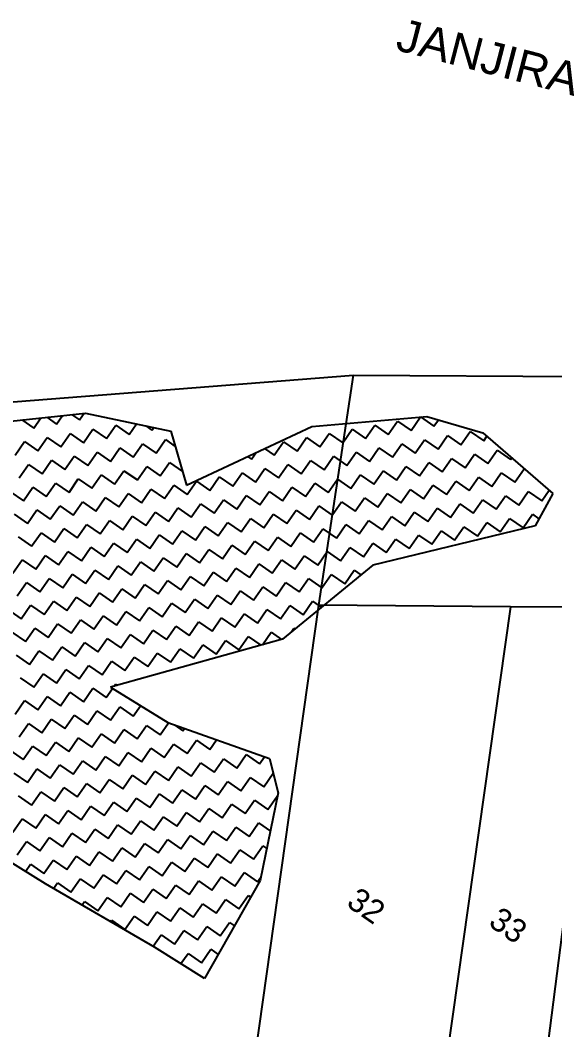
# Model space of a CAD drawing. Header units: metres. Extents: x 282167 to 284586, y 2020907 to 2023042.
# Drawn here: x 282497.5 to 282701.8, y 2022656 to 2023042 of the extents above; entities that cross this region are included whole.
import ezdxf
from ezdxf.enums import TextEntityAlignment as Align

# ---------------------------------------------------------------- set-up
doc = ezdxf.new("R2010")
doc.units = ezdxf.units.M
doc.header["$MEASUREMENT"] = 0
for name, color, linetype in [('POLY_HATCH', 12, 'Continuous'), ('POLY_PARCEL', 6, 'Continuous'), ('TEXT_MAPOUT', 7, 'Continuous'), ('TEXT_PARCEL', 7, 'Continuous'), ('V_BOUND_LINE', 7, 'Continuous')]:
    doc.layers.add(name, color=color, linetype=linetype)
doc.styles.get("Standard").update_dxf_attribs({"font": 'arial.ttf'})
doc.styles.add('TEXT_MAP', font='', dxfattribs={"height": 2.5})
doc.styles.get('TEXT_MAP').set_extended_font_data('Kruti Dev 050')

msp = doc.modelspace()

# ---------------------------------------------------------------- linework, layer by layer
at = {"layer": 'POLY_HATCH'}
for p, q in [((282490.42, 2022888.31), (282522.46, 2022891.81)), ((282522.46, 2022891.81), (282555.04, 2022884.82)), ((282608.9, 2022886.69), (282652.85, 2022890.51)), ((282652.85, 2022890.51), (282674.24, 2022884.25)), ((282555.04, 2022884.82), (282561.07, 2022864.28)), ((282561.07, 2022864.28), (282608.9, 2022886.69)), ((282674.24, 2022884.25), (282701.02, 2022861.02)), ((282701.02, 2022861.02), (282694.27, 2022848.72)), ((282694.27, 2022848.72), (282632.23, 2022833.68)), ((282632.23, 2022833.68), (282597.79, 2022805.35)), ((282597.79, 2022805.35), (282532.08, 2022787.01)), ((282532.08, 2022787.01), (282553.87, 2022773.46)), ((282553.87, 2022773.46), (282592.72, 2022759.79)), ((282592.72, 2022759.79), (282596.05, 2022746.58)), ((282596.05, 2022746.58), (282589.24, 2022713.13)), ((282507.18, 2022711.84), (282476.07, 2022731.06)), ((282548.87, 2022687.63), (282507.18, 2022711.84)), ((282589.24, 2022713.13), (282567.96, 2022675.68)), ((282567.96, 2022675.68), (282548.87, 2022687.63))]:
    msp.add_line(p, q, dxfattribs=at)
at = {"layer": 'POLY_HATCH', "linetype": 'Continuous'}
for p, q in [((282517.18, 2022891.23), (282520.14, 2022889.18)), ((282520.14, 2022889.18), (282521.92, 2022891.75)), ((282498.19, 2022889.16), (282502.71, 2022886.02)), ((282502.71, 2022886.02), (282505.43, 2022889.95)), ((282507.68, 2022890.19), (282511.42, 2022887.6)), ((282511.42, 2022887.6), (282513.67, 2022890.85)), ((282530.43, 2022882.05), (282534, 2022887.2)), ((282534, 2022887.2), (282539.14, 2022883.63)), ((282539.14, 2022883.63), (282541.92, 2022887.63)), ((282629.44, 2022882.01), (282633.01, 2022887.16)), ((282633.01, 2022887.16), (282638.15, 2022883.59)), ((282638.15, 2022883.59), (282641.72, 2022888.74)), ((282641.72, 2022888.74), (282646.87, 2022885.17)), ((282646.87, 2022885.17), (282650.41, 2022890.29)), ((282650.47, 2022890.3), (282655.58, 2022886.76)), ((282655.58, 2022886.76), (282657.28, 2022889.21)), ((282513, 2022878.89), (282516.57, 2022884.04)), ((282516.57, 2022884.04), (282521.72, 2022880.47)), ((282521.72, 2022880.47), (282525.28, 2022885.62)), ((282525.28, 2022885.62), (282530.43, 2022882.05)), ((282545.46, 2022886.87), (282547.86, 2022885.21)), ((282547.86, 2022885.21), (282548.55, 2022886.21)), ((282612.01, 2022878.85), (282615.58, 2022884)), ((282615.58, 2022884), (282620.73, 2022880.43)), ((282620.73, 2022880.43), (282624.29, 2022885.58)), ((282624.29, 2022885.58), (282629.44, 2022882.01)), ((282665.87, 2022879.62), (282669.44, 2022884.77)), ((282669.44, 2022884.77), (282674.59, 2022881.2)), ((282495.58, 2022875.73), (282499.14, 2022880.88)), ((282499.14, 2022880.88), (282504.29, 2022877.31)), ((282504.29, 2022877.31), (282507.86, 2022882.46)), ((282507.86, 2022882.46), (282513, 2022878.89)), ((282540.73, 2022874.92), (282544.29, 2022880.07)), ((282544.29, 2022880.07), (282549.44, 2022876.5)), ((282549.44, 2022876.5), (282553.01, 2022881.65)), ((282553.01, 2022881.65), (282556.72, 2022879.07)), ((282594.59, 2022875.69), (282598.15, 2022880.84)), ((282598.15, 2022880.84), (282603.3, 2022877.27)), ((282603.3, 2022877.27), (282606.87, 2022882.42)), ((282606.87, 2022882.42), (282612.01, 2022878.85)), ((282639.73, 2022874.88), (282643.3, 2022880.03)), ((282643.3, 2022880.03), (282648.45, 2022876.46)), ((282648.45, 2022876.46), (282652.01, 2022881.61)), ((282652.01, 2022881.61), (282657.16, 2022878.04)), ((282657.16, 2022878.04), (282660.73, 2022883.19)), ((282660.73, 2022883.19), (282665.87, 2022879.62)), ((282674.59, 2022881.2), (282675.78, 2022882.92)), ((282523.3, 2022871.76), (282526.87, 2022876.9)), ((282526.87, 2022876.9), (282532.01, 2022873.34)), ((282532.01, 2022873.34), (282535.58, 2022878.49)), ((282535.58, 2022878.49), (282540.73, 2022874.92)), ((282585.87, 2022874.11), (282587.71, 2022876.76)), ((282590.89, 2022878.25), (282594.59, 2022875.69)), ((282622.31, 2022871.72), (282625.87, 2022876.87)), ((282625.87, 2022876.87), (282631.02, 2022873.3)), ((282631.02, 2022873.3), (282634.59, 2022878.45)), ((282634.59, 2022878.45), (282639.73, 2022874.88)), ((282667.46, 2022870.91), (282671.02, 2022876.06)), ((282671.02, 2022876.06), (282676.17, 2022872.49)), ((282676.17, 2022872.49), (282679.73, 2022877.64)), ((282679.73, 2022877.64), (282684.88, 2022874.07)), ((282497.16, 2022867.01), (282500.73, 2022872.16)), ((282500.73, 2022872.16), (282505.87, 2022868.6)), ((282505.87, 2022868.6), (282509.44, 2022873.74)), ((282509.44, 2022873.74), (282514.59, 2022870.18)), ((282514.59, 2022870.18), (282518.15, 2022875.32)), ((282518.15, 2022875.32), (282523.3, 2022871.76)), ((282551.02, 2022867.79), (282554.59, 2022872.93)), ((282554.59, 2022872.93), (282559.54, 2022869.5)), ((282584.33, 2022875.18), (282585.87, 2022874.11)), ((282596.17, 2022866.98), (282599.73, 2022872.12)), ((282599.73, 2022872.12), (282604.88, 2022868.56)), ((282604.88, 2022868.56), (282608.45, 2022873.7)), ((282608.45, 2022873.7), (282613.59, 2022870.14)), ((282613.59, 2022870.14), (282617.16, 2022875.29)), ((282617.16, 2022875.29), (282622.31, 2022871.72)), ((282650.03, 2022867.75), (282653.59, 2022872.89)), ((282653.59, 2022872.89), (282658.74, 2022869.33)), ((282658.74, 2022869.33), (282662.31, 2022874.48)), ((282662.31, 2022874.48), (282667.46, 2022870.91)), ((282684.88, 2022874.07), (282685.29, 2022874.67)), ((282524.88, 2022863.04), (282528.45, 2022868.19)), ((282528.45, 2022868.19), (282533.59, 2022864.62)), ((282533.59, 2022864.62), (282537.16, 2022869.77)), ((282537.16, 2022869.77), (282542.31, 2022866.21)), ((282542.31, 2022866.21), (282545.87, 2022871.35)), ((282545.87, 2022871.35), (282551.02, 2022867.79)), ((282578.74, 2022863.82), (282582.31, 2022868.96)), ((282582.31, 2022868.96), (282587.45, 2022865.4)), ((282587.45, 2022865.4), (282591.02, 2022870.54)), ((282591.02, 2022870.54), (282596.17, 2022866.98)), ((282623.89, 2022863.01), (282627.45, 2022868.15)), ((282627.45, 2022868.15), (282632.6, 2022864.59)), ((282632.6, 2022864.59), (282636.17, 2022869.73)), ((282636.17, 2022869.73), (282641.31, 2022866.17)), ((282641.31, 2022866.17), (282644.88, 2022871.31)), ((282644.88, 2022871.31), (282650.03, 2022867.75)), ((282677.75, 2022863.78), (282681.32, 2022868.92)), ((282681.32, 2022868.92), (282686.46, 2022865.36)), ((282686.46, 2022865.36), (282690.03, 2022870.5)), ((282690.03, 2022870.5), (282690.35, 2022870.28)), ((282507.45, 2022859.88), (282511.02, 2022865.03)), ((282511.02, 2022865.03), (282516.17, 2022861.46)), ((282516.17, 2022861.46), (282519.73, 2022866.61)), ((282519.73, 2022866.61), (282524.88, 2022863.04)), ((282552.6, 2022859.07), (282556.17, 2022864.22)), ((282556.17, 2022864.22), (282561.31, 2022860.65)), ((282561.31, 2022860.65), (282564.88, 2022865.8)), ((282564.88, 2022865.8), (282570.03, 2022862.23)), ((282570.03, 2022862.23), (282573.59, 2022867.38)), ((282573.59, 2022867.38), (282578.74, 2022863.82)), ((282606.46, 2022859.84), (282610.03, 2022864.99)), ((282610.03, 2022864.99), (282615.17, 2022861.42)), ((282615.17, 2022861.42), (282618.74, 2022866.57)), ((282618.74, 2022866.57), (282623.89, 2022863.01)), ((282651.61, 2022859.03), (282655.18, 2022864.18)), ((282655.18, 2022864.18), (282660.32, 2022860.62)), ((282660.32, 2022860.62), (282663.89, 2022865.76)), ((282663.89, 2022865.76), (282669.04, 2022862.2)), ((282669.04, 2022862.2), (282672.6, 2022867.34)), ((282672.6, 2022867.34), (282677.75, 2022863.78)), ((282493.59, 2022861.87), (282498.74, 2022858.3)), ((282498.74, 2022858.3), (282502.31, 2022863.45)), ((282502.31, 2022863.45), (282507.45, 2022859.88)), ((282535.17, 2022855.91), (282538.74, 2022861.06)), ((282538.74, 2022861.06), (282543.89, 2022857.49)), ((282543.89, 2022857.49), (282547.45, 2022862.64)), ((282547.45, 2022862.64), (282552.6, 2022859.07)), ((282580.32, 2022855.1), (282583.89, 2022860.25)), ((282583.89, 2022860.25), (282589.03, 2022856.68)), ((282589.03, 2022856.68), (282592.6, 2022861.83)), ((282592.6, 2022861.83), (282597.75, 2022858.26)), ((282597.75, 2022858.26), (282601.31, 2022863.41)), ((282601.31, 2022863.41), (282606.46, 2022859.84)), ((282634.18, 2022855.87), (282637.75, 2022861.02)), ((282637.75, 2022861.02), (282642.9, 2022857.45)), ((282642.9, 2022857.45), (282646.46, 2022862.6)), ((282646.46, 2022862.6), (282651.61, 2022859.03)), ((282679.33, 2022855.06), (282682.9, 2022860.21)), ((282682.9, 2022860.21), (282688.04, 2022856.64)), ((282688.04, 2022856.64), (282691.61, 2022861.79)), ((282691.61, 2022861.79), (282696.76, 2022858.22)), ((282696.76, 2022858.22), (282699.57, 2022862.28)), ((282509.03, 2022851.17), (282512.6, 2022856.32)), ((282512.6, 2022856.32), (282517.75, 2022852.75)), ((282517.75, 2022852.75), (282521.31, 2022857.9)), ((282521.31, 2022857.9), (282526.46, 2022854.33)), ((282526.46, 2022854.33), (282530.03, 2022859.48)), ((282530.03, 2022859.48), (282535.17, 2022855.91)), ((282562.89, 2022851.94), (282566.46, 2022857.09)), ((282566.46, 2022857.09), (282571.61, 2022853.52)), ((282571.61, 2022853.52), (282575.17, 2022858.67)), ((282575.17, 2022858.67), (282580.32, 2022855.1)), ((282608.04, 2022851.13), (282611.61, 2022856.28)), ((282611.61, 2022856.28), (282616.76, 2022852.71)), ((282616.76, 2022852.71), (282620.32, 2022857.86)), ((282620.32, 2022857.86), (282625.47, 2022854.29)), ((282625.47, 2022854.29), (282629.04, 2022859.44)), ((282629.04, 2022859.44), (282634.18, 2022855.87)), ((282661.9, 2022851.9), (282665.47, 2022857.05)), ((282665.47, 2022857.05), (282670.62, 2022853.48)), ((282670.62, 2022853.48), (282674.18, 2022858.63)), ((282674.18, 2022858.63), (282679.33, 2022855.06)), ((282495.17, 2022853.15), (282500.32, 2022849.59)), ((282500.32, 2022849.59), (282503.89, 2022854.74)), ((282503.89, 2022854.74), (282509.03, 2022851.17)), ((282545.47, 2022848.78), (282549.03, 2022853.93)), ((282549.03, 2022853.93), (282554.18, 2022850.36)), ((282554.18, 2022850.36), (282557.75, 2022855.51)), ((282557.75, 2022855.51), (282562.89, 2022851.94)), ((282590.62, 2022847.97), (282594.18, 2022853.12)), ((282594.18, 2022853.12), (282599.33, 2022849.55)), ((282599.33, 2022849.55), (282602.9, 2022854.7)), ((282602.9, 2022854.7), (282608.04, 2022851.13)), ((282644.48, 2022848.74), (282648.04, 2022853.89)), ((282648.04, 2022853.89), (282653.19, 2022850.32)), ((282653.19, 2022850.32), (282656.76, 2022855.47)), ((282656.76, 2022855.47), (282661.9, 2022851.9)), ((282689.62, 2022847.93), (282693.19, 2022853.08)), ((282693.19, 2022853.08), (282695.71, 2022851.33)), ((282519.33, 2022844.04), (282522.89, 2022849.18)), ((282522.89, 2022849.18), (282528.04, 2022845.62)), ((282528.04, 2022845.62), (282531.61, 2022850.76)), ((282531.61, 2022850.76), (282536.75, 2022847.2)), ((282536.75, 2022847.2), (282540.32, 2022852.34)), ((282540.32, 2022852.34), (282545.47, 2022848.78)), ((282573.19, 2022844.81), (282576.76, 2022849.95)), ((282576.76, 2022849.95), (282581.9, 2022846.39)), ((282581.9, 2022846.39), (282585.47, 2022851.54)), ((282585.47, 2022851.54), (282590.62, 2022847.97)), ((282618.34, 2022844), (282621.9, 2022849.15)), ((282621.9, 2022849.15), (282627.05, 2022845.58)), ((282627.05, 2022845.58), (282630.62, 2022850.73)), ((282630.62, 2022850.73), (282635.76, 2022847.16)), ((282635.76, 2022847.16), (282639.33, 2022852.31)), ((282639.33, 2022852.31), (282644.48, 2022848.74)), ((282672.2, 2022844.77), (282675.76, 2022849.92)), ((282675.76, 2022849.92), (282680.91, 2022846.35)), ((282680.91, 2022846.35), (282684.48, 2022851.5)), ((282684.48, 2022851.5), (282689.62, 2022847.93)), ((282501.9, 2022840.87), (282505.47, 2022846.02)), ((282505.47, 2022846.02), (282510.61, 2022842.46)), ((282510.61, 2022842.46), (282514.18, 2022847.6)), ((282514.18, 2022847.6), (282519.33, 2022844.04)), ((282547.05, 2022840.07), (282550.62, 2022845.21)), ((282550.62, 2022845.21), (282555.76, 2022841.65)), ((282555.76, 2022841.65), (282559.33, 2022846.79)), ((282559.33, 2022846.79), (282564.48, 2022843.23)), ((282564.48, 2022843.23), (282568.04, 2022848.37)), ((282568.04, 2022848.37), (282573.19, 2022844.81)), ((282600.91, 2022840.84), (282604.48, 2022845.98)), ((282604.48, 2022845.98), (282609.62, 2022842.42)), ((282609.62, 2022842.42), (282613.19, 2022847.56)), ((282613.19, 2022847.56), (282618.34, 2022844)), ((282646.06, 2022840.03), (282649.62, 2022845.17)), ((282649.62, 2022845.17), (282654.77, 2022841.61)), ((282654.77, 2022841.61), (282658.34, 2022846.75)), ((282658.34, 2022846.75), (282663.48, 2022843.19)), ((282663.48, 2022843.19), (282667.05, 2022848.34)), ((282667.05, 2022848.34), (282672.2, 2022844.77)), ((282496.75, 2022844.44), (282501.9, 2022840.87)), ((282529.62, 2022836.9), (282533.19, 2022842.05)), ((282533.19, 2022842.05), (282538.34, 2022838.48)), ((282538.34, 2022838.48), (282541.9, 2022843.63)), ((282541.9, 2022843.63), (282547.05, 2022840.07)), ((282574.77, 2022836.09), (282578.34, 2022841.24)), ((282578.34, 2022841.24), (282583.48, 2022837.67)), ((282583.48, 2022837.67), (282587.05, 2022842.82)), ((282587.05, 2022842.82), (282592.2, 2022839.26)), ((282592.2, 2022839.26), (282595.76, 2022844.4)), ((282595.76, 2022844.4), (282600.91, 2022840.84)), ((282628.63, 2022836.87), (282632.2, 2022842.01)), ((282632.2, 2022842.01), (282637.34, 2022838.45)), ((282637.34, 2022838.45), (282640.91, 2022843.59)), ((282640.91, 2022843.59), (282646.06, 2022840.03)), ((282503.48, 2022832.16), (282507.05, 2022837.31)), ((282507.05, 2022837.31), (282512.2, 2022833.74)), ((282512.2, 2022833.74), (282515.76, 2022838.89)), ((282515.76, 2022838.89), (282520.91, 2022835.32)), ((282520.91, 2022835.32), (282524.47, 2022840.47)), ((282524.47, 2022840.47), (282529.62, 2022836.9)), ((282557.34, 2022832.93), (282560.91, 2022838.08)), ((282560.91, 2022838.08), (282566.06, 2022834.51)), ((282566.06, 2022834.51), (282569.62, 2022839.66)), ((282569.62, 2022839.66), (282574.77, 2022836.09)), ((282602.49, 2022832.12), (282606.06, 2022837.27)), ((282606.06, 2022837.27), (282611.2, 2022833.7)), ((282611.2, 2022833.7), (282614.77, 2022838.85)), ((282614.77, 2022838.85), (282619.92, 2022835.28)), ((282619.92, 2022835.28), (282623.48, 2022840.43)), ((282623.48, 2022840.43), (282628.63, 2022836.87)), ((282494.77, 2022830.58), (282498.33, 2022835.73)), ((282498.33, 2022835.73), (282503.48, 2022832.16)), ((282531.2, 2022828.19), (282534.77, 2022833.34)), ((282534.77, 2022833.34), (282539.92, 2022829.77)), ((282539.92, 2022829.77), (282543.48, 2022834.92)), ((282543.48, 2022834.92), (282548.63, 2022831.35)), ((282548.63, 2022831.35), (282552.2, 2022836.5)), ((282552.2, 2022836.5), (282557.34, 2022832.93)), ((282585.06, 2022828.96), (282588.63, 2022834.11)), ((282588.63, 2022834.11), (282593.78, 2022830.54)), ((282593.78, 2022830.54), (282597.34, 2022835.69)), ((282597.34, 2022835.69), (282602.49, 2022832.12)), ((282513.78, 2022825.03), (282517.34, 2022830.18)), ((282517.34, 2022830.18), (282522.49, 2022826.61)), ((282522.49, 2022826.61), (282526.06, 2022831.76)), ((282526.06, 2022831.76), (282531.2, 2022828.19)), ((282558.92, 2022824.22), (282562.49, 2022829.37)), ((282562.49, 2022829.37), (282567.64, 2022825.8)), ((282567.64, 2022825.8), (282571.2, 2022830.95)), ((282571.2, 2022830.95), (282576.35, 2022827.38)), ((282576.35, 2022827.38), (282579.92, 2022832.53)), ((282579.92, 2022832.53), (282585.06, 2022828.96)), ((282612.78, 2022824.99), (282616.35, 2022830.14)), ((282616.35, 2022830.14), (282621.5, 2022826.57)), ((282621.5, 2022826.57), (282625.06, 2022831.72)), ((282625.06, 2022831.72), (282627.66, 2022829.92)), ((282496.35, 2022821.87), (282499.92, 2022827.01)), ((282499.92, 2022827.01), (282505.06, 2022823.45)), ((282505.06, 2022823.45), (282508.63, 2022828.6)), ((282508.63, 2022828.6), (282513.78, 2022825.03)), ((282541.5, 2022821.06), (282545.06, 2022826.2)), ((282545.06, 2022826.2), (282550.21, 2022822.64)), ((282550.21, 2022822.64), (282553.78, 2022827.79)), ((282553.78, 2022827.79), (282558.92, 2022824.22)), ((282586.64, 2022820.25), (282590.21, 2022825.4)), ((282590.21, 2022825.4), (282595.36, 2022821.83)), ((282595.36, 2022821.83), (282598.92, 2022826.98)), ((282598.92, 2022826.98), (282604.07, 2022823.41)), ((282604.07, 2022823.41), (282607.64, 2022828.56)), ((282607.64, 2022828.56), (282612.78, 2022824.99)), ((282524.07, 2022817.9), (282527.64, 2022823.04)), ((282527.64, 2022823.04), (282532.78, 2022819.48)), ((282532.78, 2022819.48), (282536.35, 2022824.62)), ((282536.35, 2022824.62), (282541.5, 2022821.06)), ((282569.22, 2022817.09), (282572.78, 2022822.23)), ((282572.78, 2022822.23), (282577.93, 2022818.67)), ((282577.93, 2022818.67), (282581.5, 2022823.81)), ((282581.5, 2022823.81), (282586.64, 2022820.25)), ((282497.93, 2022813.15), (282501.5, 2022818.3)), ((282501.5, 2022818.3), (282506.64, 2022814.73)), ((282506.64, 2022814.73), (282510.21, 2022819.88)), ((282510.21, 2022819.88), (282515.36, 2022816.32)), ((282515.36, 2022816.32), (282518.92, 2022821.46)), ((282518.92, 2022821.46), (282524.07, 2022817.9)), ((282551.79, 2022813.93), (282555.36, 2022819.07)), ((282555.36, 2022819.07), (282560.5, 2022815.51)), ((282560.5, 2022815.51), (282564.07, 2022820.65)), ((282564.07, 2022820.65), (282569.22, 2022817.09)), ((282596.94, 2022813.12), (282600.5, 2022818.26)), ((282600.5, 2022818.26), (282605.65, 2022814.7)), ((282605.65, 2022814.7), (282609.22, 2022819.84)), ((282609.22, 2022819.84), (282612.58, 2022817.51)), ((282492.78, 2022816.72), (282497.93, 2022813.15)), ((282525.65, 2022809.18), (282529.22, 2022814.33)), ((282529.22, 2022814.33), (282534.36, 2022810.76)), ((282534.36, 2022810.76), (282537.93, 2022815.91)), ((282537.93, 2022815.91), (282543.08, 2022812.34)), ((282543.08, 2022812.34), (282546.64, 2022817.49)), ((282546.64, 2022817.49), (282551.79, 2022813.93)), ((282579.51, 2022809.95), (282583.08, 2022815.1)), ((282583.08, 2022815.1), (282588.23, 2022811.53)), ((282588.23, 2022811.53), (282591.79, 2022816.68)), ((282591.79, 2022816.68), (282596.94, 2022813.12)), ((282508.22, 2022806.02), (282511.79, 2022811.17)), ((282511.79, 2022811.17), (282516.94, 2022807.6)), ((282516.94, 2022807.6), (282520.5, 2022812.75)), ((282520.5, 2022812.75), (282525.65, 2022809.18)), ((282553.37, 2022805.21), (282556.94, 2022810.36)), ((282556.94, 2022810.36), (282562.09, 2022806.79)), ((282562.09, 2022806.79), (282565.65, 2022811.94)), ((282565.65, 2022811.94), (282570.8, 2022808.37)), ((282570.8, 2022808.37), (282574.36, 2022813.52)), ((282574.36, 2022813.52), (282579.51, 2022809.95)), ((282494.36, 2022808.01), (282499.51, 2022804.44)), ((282499.51, 2022804.44), (282503.08, 2022809.59)), ((282503.08, 2022809.59), (282508.22, 2022806.02)), ((282535.95, 2022802.05), (282539.51, 2022807.2)), ((282539.51, 2022807.2), (282544.66, 2022803.63)), ((282544.66, 2022803.63), (282548.22, 2022808.78)), ((282548.22, 2022808.78), (282553.37, 2022805.21)), ((282581.09, 2022801.24), (282584.66, 2022806.39)), ((282584.66, 2022806.39), (282589.5, 2022803.04)), ((282590.06, 2022803.19), (282593.37, 2022807.97)), ((282593.37, 2022807.97), (282597.33, 2022805.22)), ((282601.01, 2022808), (282602.09, 2022809.55)), ((282602.09, 2022809.55), (282602.53, 2022809.24)), ((282509.8, 2022797.31), (282513.37, 2022802.46)), ((282513.37, 2022802.46), (282518.52, 2022798.89)), ((282518.52, 2022798.89), (282522.08, 2022804.04)), ((282522.08, 2022804.04), (282527.23, 2022800.47)), ((282527.23, 2022800.47), (282530.8, 2022805.62)), ((282530.8, 2022805.62), (282535.95, 2022802.05)), ((282563.67, 2022798.08), (282567.23, 2022803.23)), ((282567.23, 2022803.23), (282572.38, 2022799.66)), ((282572.38, 2022799.66), (282575.95, 2022804.81)), ((282575.95, 2022804.81), (282581.09, 2022801.24)), ((282495.94, 2022799.29), (282501.09, 2022795.73)), ((282501.09, 2022795.73), (282504.66, 2022800.87)), ((282504.66, 2022800.87), (282509.8, 2022797.31)), ((282537.53, 2022793.34), (282541.09, 2022798.48)), ((282541.09, 2022798.48), (282546.24, 2022794.92)), ((282546.24, 2022794.92), (282549.81, 2022800.06)), ((282549.81, 2022800.06), (282554.95, 2022796.5)), ((282554.95, 2022796.5), (282558.52, 2022801.65)), ((282558.52, 2022801.65), (282563.67, 2022798.08)), ((282520.1, 2022790.18), (282523.67, 2022795.32)), ((282523.67, 2022795.32), (282528.81, 2022791.76)), ((282528.81, 2022791.76), (282532.38, 2022796.9)), ((282532.38, 2022796.9), (282537.53, 2022793.34)), ((282502.67, 2022787.01), (282506.24, 2022792.16)), ((282506.24, 2022792.16), (282511.39, 2022788.59)), ((282511.39, 2022788.59), (282514.95, 2022793.74)), ((282514.95, 2022793.74), (282520.1, 2022790.18)), ((282497.53, 2022790.58), (282502.67, 2022787.01)), ((282533.4, 2022787.38), (282533.96, 2022788.19)), ((282533.96, 2022788.19), (282534.64, 2022787.72)), ((282504.25, 2022778.3), (282507.82, 2022783.45)), ((282507.82, 2022783.45), (282512.97, 2022779.88)), ((282512.97, 2022779.88), (282516.53, 2022785.03)), ((282516.53, 2022785.03), (282521.68, 2022781.46)), ((282521.68, 2022781.46), (282525.25, 2022786.61)), ((282525.25, 2022786.61), (282530.39, 2022783.04)), ((282530.39, 2022783.04), (282532.82, 2022786.55)), ((282495.54, 2022776.72), (282499.11, 2022781.87)), ((282499.11, 2022781.87), (282504.25, 2022778.3)), ((282531.97, 2022774.33), (282535.54, 2022779.48)), ((282535.54, 2022779.48), (282540.69, 2022775.91)), ((282540.69, 2022775.91), (282543.47, 2022779.93)), ((282514.55, 2022771.17), (282518.11, 2022776.31)), ((282518.11, 2022776.31), (282523.26, 2022772.75)), ((282523.26, 2022772.75), (282526.83, 2022777.9)), ((282526.83, 2022777.9), (282531.97, 2022774.33)), ((282497.12, 2022768.01), (282500.69, 2022773.15)), ((282500.69, 2022773.15), (282505.83, 2022769.59)), ((282505.83, 2022769.59), (282509.4, 2022774.73)), ((282509.4, 2022774.73), (282514.55, 2022771.17)), ((282542.27, 2022767.2), (282545.83, 2022772.34)), ((282545.83, 2022772.34), (282550.98, 2022768.78)), ((282550.98, 2022768.78), (282554.16, 2022773.36)), ((282556.6, 2022772.51), (282559.69, 2022770.36)), ((282516.13, 2022762.45), (282519.69, 2022767.6)), ((282519.69, 2022767.6), (282524.84, 2022764.04)), ((282524.84, 2022764.04), (282528.41, 2022769.18)), ((282528.41, 2022769.18), (282533.55, 2022765.62)), ((282533.55, 2022765.62), (282537.12, 2022770.76)), ((282537.12, 2022770.76), (282542.27, 2022767.2)), ((282559.69, 2022770.36), (282560.28, 2022771.21)), ((282498.7, 2022759.29), (282502.27, 2022764.44)), ((282502.27, 2022764.44), (282507.41, 2022760.87)), ((282507.41, 2022760.87), (282510.98, 2022766.02)), ((282510.98, 2022766.02), (282516.13, 2022762.45)), ((282543.85, 2022758.48), (282547.42, 2022763.63)), ((282547.42, 2022763.63), (282552.56, 2022760.06)), ((282552.56, 2022760.06), (282556.13, 2022765.21)), ((282556.13, 2022765.21), (282561.28, 2022761.64)), ((282561.28, 2022761.64), (282564.84, 2022766.79)), ((282564.84, 2022766.79), (282569.99, 2022763.23)), ((282569.99, 2022763.23), (282572.53, 2022766.9)), ((282493.55, 2022762.86), (282498.7, 2022759.29)), ((282526.42, 2022755.32), (282529.99, 2022760.47)), ((282529.99, 2022760.47), (282535.14, 2022756.9)), ((282535.14, 2022756.9), (282538.7, 2022762.05)), ((282538.7, 2022762.05), (282543.85, 2022758.48)), ((282580.28, 2022756.09), (282583.85, 2022761.24)), ((282583.85, 2022761.24), (282589, 2022757.67)), ((282589, 2022757.67), (282590.9, 2022760.43)), ((282509, 2022752.16), (282512.56, 2022757.31)), ((282512.56, 2022757.31), (282517.71, 2022753.74)), ((282517.71, 2022753.74), (282521.28, 2022758.89)), ((282521.28, 2022758.89), (282526.42, 2022755.32)), ((282554.14, 2022751.35), (282557.71, 2022756.5)), ((282557.71, 2022756.5), (282562.86, 2022752.93)), ((282562.86, 2022752.93), (282566.42, 2022758.08)), ((282566.42, 2022758.08), (282571.57, 2022754.51)), ((282571.57, 2022754.51), (282575.14, 2022759.66)), ((282575.14, 2022759.66), (282580.28, 2022756.09)), ((282495.13, 2022754.15), (282500.28, 2022750.58)), ((282500.28, 2022750.58), (282503.85, 2022755.73)), ((282503.85, 2022755.73), (282509, 2022752.16)), ((282536.72, 2022748.19), (282540.28, 2022753.34)), ((282540.28, 2022753.34), (282545.43, 2022749.77)), ((282545.43, 2022749.77), (282549, 2022754.92)), ((282549, 2022754.92), (282554.14, 2022751.35)), ((282581.86, 2022747.38), (282585.43, 2022752.53)), ((282585.43, 2022752.53), (282590.58, 2022748.96)), ((282590.58, 2022748.96), (282594.14, 2022754.11)), ((282594.14, 2022754.11), (282594.16, 2022754.1)), ((282510.58, 2022743.45), (282514.14, 2022748.59)), ((282514.14, 2022748.59), (282519.29, 2022745.03)), ((282519.29, 2022745.03), (282522.86, 2022750.17)), ((282522.86, 2022750.17), (282528, 2022746.61)), ((282528, 2022746.61), (282531.57, 2022751.76)), ((282531.57, 2022751.76), (282536.72, 2022748.19)), ((282564.44, 2022744.22), (282568, 2022749.37)), ((282568, 2022749.37), (282573.15, 2022745.8)), ((282573.15, 2022745.8), (282576.72, 2022750.95)), ((282576.72, 2022750.95), (282581.86, 2022747.38)), ((282496.72, 2022745.43), (282501.86, 2022741.87)), ((282501.86, 2022741.87), (282505.43, 2022747.01)), ((282505.43, 2022747.01), (282510.58, 2022743.45)), ((282538.3, 2022739.48), (282541.86, 2022744.62)), ((282541.86, 2022744.62), (282547.01, 2022741.06)), ((282547.01, 2022741.06), (282550.58, 2022746.2)), ((282550.58, 2022746.2), (282555.72, 2022742.64)), ((282555.72, 2022742.64), (282559.29, 2022747.78)), ((282559.29, 2022747.78), (282564.44, 2022744.22)), ((282592.16, 2022740.25), (282595.72, 2022745.39)), ((282595.72, 2022745.39), (282595.79, 2022745.35)), ((282520.87, 2022736.31), (282524.44, 2022741.46)), ((282524.44, 2022741.46), (282529.58, 2022737.9)), ((282529.58, 2022737.9), (282533.15, 2022743.04)), ((282533.15, 2022743.04), (282538.3, 2022739.48)), ((282566.02, 2022735.5), (282569.58, 2022740.65)), ((282569.58, 2022740.65), (282574.73, 2022737.09)), ((282574.73, 2022737.09), (282578.3, 2022742.23)), ((282578.3, 2022742.23), (282583.44, 2022738.67)), ((282583.44, 2022738.67), (282587.01, 2022743.81)), ((282587.01, 2022743.81), (282592.16, 2022740.25)), ((282494.73, 2022731.57), (282498.3, 2022736.72)), ((282498.3, 2022736.72), (282503.44, 2022733.15)), ((282503.44, 2022733.15), (282507.01, 2022738.3)), ((282507.01, 2022738.3), (282512.16, 2022734.73)), ((282512.16, 2022734.73), (282515.72, 2022739.88)), ((282515.72, 2022739.88), (282520.87, 2022736.31)), ((282548.59, 2022732.34), (282552.16, 2022737.49)), ((282552.16, 2022737.49), (282557.3, 2022733.92)), ((282557.3, 2022733.92), (282560.87, 2022739.07)), ((282560.87, 2022739.07), (282566.02, 2022735.5)), ((282522.45, 2022727.6), (282526.02, 2022732.75)), ((282526.02, 2022732.75), (282531.16, 2022729.18)), ((282531.16, 2022729.18), (282534.73, 2022734.33)), ((282534.73, 2022734.33), (282539.88, 2022730.76)), ((282539.88, 2022730.76), (282543.44, 2022735.91)), ((282543.44, 2022735.91), (282548.59, 2022732.34)), ((282576.31, 2022728.37), (282579.88, 2022733.52)), ((282579.88, 2022733.52), (282585.03, 2022729.95)), ((282585.03, 2022729.95), (282588.59, 2022735.1)), ((282588.59, 2022735.1), (282593.08, 2022731.99)), ((282505.02, 2022724.44), (282508.59, 2022729.59)), ((282508.59, 2022729.59), (282513.74, 2022726.02)), ((282513.74, 2022726.02), (282517.3, 2022731.17)), ((282517.3, 2022731.17), (282522.45, 2022727.6)), ((282558.89, 2022725.21), (282562.45, 2022730.36)), ((282562.45, 2022730.36), (282567.6, 2022726.79)), ((282567.6, 2022726.79), (282571.16, 2022731.94)), ((282571.16, 2022731.94), (282576.31, 2022728.37)), ((282496.31, 2022722.86), (282499.88, 2022728.01)), ((282499.88, 2022728.01), (282505.02, 2022724.44)), ((282532.75, 2022720.47), (282536.31, 2022725.62)), ((282536.31, 2022725.62), (282541.46, 2022722.05)), ((282541.46, 2022722.05), (282545.02, 2022727.2)), ((282545.02, 2022727.2), (282550.17, 2022723.63)), ((282550.17, 2022723.63), (282553.74, 2022728.78)), ((282553.74, 2022728.78), (282558.89, 2022725.21)), ((282586.61, 2022721.24), (282590.17, 2022726.39)), ((282590.17, 2022726.39), (282591.72, 2022725.32)), ((282515.32, 2022717.31), (282518.88, 2022722.45)), ((282518.88, 2022722.45), (282524.03, 2022718.89)), ((282524.03, 2022718.89), (282527.6, 2022724.03)), ((282527.6, 2022724.03), (282532.75, 2022720.47)), ((282560.47, 2022716.5), (282564.03, 2022721.64)), ((282564.03, 2022721.64), (282569.18, 2022718.08)), ((282569.18, 2022718.08), (282572.75, 2022723.23)), ((282572.75, 2022723.23), (282577.89, 2022719.66)), ((282577.89, 2022719.66), (282581.46, 2022724.81)), ((282581.46, 2022724.81), (282586.61, 2022721.24)), ((282499.56, 2022716.55), (282501.46, 2022719.29)), ((282501.46, 2022719.29), (282506.61, 2022715.73)), ((282506.61, 2022715.73), (282510.17, 2022720.87)), ((282510.17, 2022720.87), (282515.32, 2022717.31)), ((282543.04, 2022713.34), (282546.61, 2022718.48)), ((282546.61, 2022718.48), (282551.75, 2022714.92)), ((282551.75, 2022714.92), (282555.32, 2022720.06)), ((282555.32, 2022720.06), (282560.47, 2022716.5)), ((282516.9, 2022708.59), (282520.47, 2022713.74)), ((282520.47, 2022713.74), (282525.61, 2022710.17)), ((282525.61, 2022710.17), (282529.18, 2022715.32)), ((282529.18, 2022715.32), (282534.33, 2022711.76)), ((282534.33, 2022711.76), (282537.89, 2022716.9)), ((282537.89, 2022716.9), (282543.04, 2022713.34)), ((282570.76, 2022709.36), (282574.33, 2022714.51)), ((282574.33, 2022714.51), (282579.47, 2022710.95)), ((282579.47, 2022710.95), (282583.04, 2022716.09)), ((282583.04, 2022716.09), (282588.19, 2022712.53)), ((282588.19, 2022712.53), (282589.5, 2022714.42)), ((282510.28, 2022710.04), (282511.75, 2022712.16)), ((282511.75, 2022712.16), (282516.9, 2022708.59)), ((282544.62, 2022704.62), (282548.19, 2022709.77)), ((282548.19, 2022709.77), (282553.33, 2022706.2)), ((282553.33, 2022706.2), (282556.9, 2022711.35)), ((282556.9, 2022711.35), (282562.05, 2022707.78)), ((282562.05, 2022707.78), (282565.61, 2022712.93)), ((282565.61, 2022712.93), (282570.76, 2022709.36)), ((282527.19, 2022701.46), (282530.76, 2022706.61)), ((282530.76, 2022706.61), (282535.91, 2022703.04)), ((282535.91, 2022703.04), (282539.47, 2022708.19)), ((282539.47, 2022708.19), (282544.62, 2022704.62)), ((282572.34, 2022700.65), (282575.91, 2022705.8)), ((282575.91, 2022705.8), (282581.05, 2022702.23)), ((282581.05, 2022702.23), (282584.62, 2022707.38)), ((282584.62, 2022707.38), (282585.59, 2022706.71)), ((282521.15, 2022703.73), (282522.05, 2022705.03)), ((282522.05, 2022705.03), (282527.19, 2022701.46)), ((282554.91, 2022697.49), (282558.48, 2022702.64)), ((282558.48, 2022702.64), (282563.63, 2022699.07)), ((282563.63, 2022699.07), (282567.19, 2022704.22)), ((282567.19, 2022704.22), (282572.34, 2022700.65)), ((282537.49, 2022694.33), (282541.05, 2022699.48)), ((282541.05, 2022699.48), (282546.2, 2022695.91)), ((282546.2, 2022695.91), (282549.77, 2022701.06)), ((282549.77, 2022701.06), (282554.91, 2022697.49)), ((282532.01, 2022697.42), (282532.34, 2022697.89)), ((282532.34, 2022697.89), (282537.49, 2022694.33)), ((282565.21, 2022690.36), (282568.77, 2022695.5)), ((282568.77, 2022695.5), (282573.92, 2022691.94)), ((282573.92, 2022691.94), (282577.49, 2022697.09)), ((282577.49, 2022697.09), (282579.38, 2022695.77)), ((282548.31, 2022687.96), (282551.35, 2022692.34)), ((282551.35, 2022692.34), (282556.49, 2022688.78)), ((282556.49, 2022688.78), (282560.06, 2022693.92)), ((282560.06, 2022693.92), (282565.21, 2022690.36)), ((282566.79, 2022681.64), (282570.36, 2022686.79)), ((282570.36, 2022686.79), (282573.17, 2022684.84)), ((282558.95, 2022681.32), (282561.64, 2022685.21)), ((282561.64, 2022685.21), (282566.79, 2022681.64))]:
    msp.add_line(p, q, dxfattribs=at)
at = {"layer": 'POLY_PARCEL'}
for p, q in [((282611.61, 2022818.36), (282624.79, 2022906.28)), ((282582.46, 2022611.65), (282611.61, 2022818.36)), ((282684.88, 2022817.67), (282611.61, 2022818.36)), ((282684.88, 2022817.67), (282654.57, 2022603.47)), ((282720.53, 2022817.61), (282684.88, 2022817.67)), ((282693.62, 2022607.53), (282720.53, 2022817.61))]:
    msp.add_line(p, q, dxfattribs=at)
at = {"layer": 'V_BOUND_LINE'}
for p, q in [((282475.77, 2022894.61), (282624.79, 2022906.28)), ((282624.79, 2022906.28), (282811.99, 2022905.11))]:
    msp.add_line(p, q, dxfattribs=at)

# ---------------------------------------------------------------- texts
at = {"layer": 'TEXT_MAPOUT'}
msp.add_text('JANJIRA', height=12.524, rotation=345.4967, dxfattribs=at).set_placement((282640.46, 2023030.74))
at = {"layer": 'TEXT_PARCEL', "style": 'TEXT_MAP'}
for s, p in [('32', (282629.79, 2022703.49)), ('33', (282684.04, 2022696.01))]:
    msp.add_text(s, height=9.017, rotation=325.2826, dxfattribs=at).set_placement(p, align=Align.MIDDLE)

doc.saveas('drawing.dxf')
